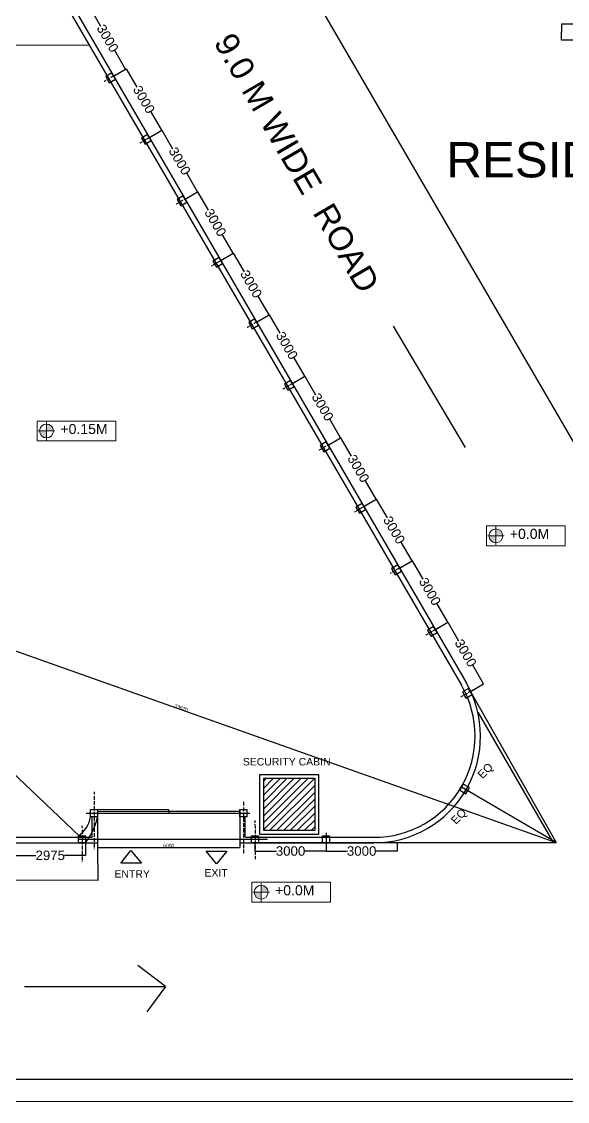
# Model space of a CAD drawing. Header units: millimetres. Extents: x -1932176 to 78768, y -1967 to 1266654.
# Drawn here: x -1654882 to -1631853, y 1133361 to 1178895 of the extents above; entities that cross this region are included whole.
import ezdxf

# ---------------------------------------------------------------- set-up
doc = ezdxf.new("R2010")
doc.units = ezdxf.units.MM
doc.linetypes.add('ACAD_ISO03W100', pattern=[30, 12, -18])
doc.linetypes.add('DASHED', pattern=[0.75, 0.5, -0.25])
doc.layers.add('colins', color=10, linetype='Continuous')
for name, color, linetype, lineweight in [('dime', 7, 'Continuous', 25), ('LEVEL', 252, 'Continuous', 13), ('line', 7, 'Continuous', 25), ('s text', 114, 'Continuous', 25), ('SHEET', 7, 'Continuous', 13)]:
    doc.layers.add(name, color=color, linetype=linetype, lineweight=lineweight)
doc.styles.get("Standard").update_dxf_attribs({"font": 'arial.ttf'})
doc.dimstyles.new('ISO-25', dxfattribs={"dimtxt": 150, "dimasz": 2.5, "dimexe": 1.25, "dimexo": 0.625, "dimtad": 1, "dimtxsty": 'Standard', "dimcen": 2.5, "dimadec": 0, "dimazin": 0, "dimtfac": 1, "dimtmove": 0, "dimatfit": 3, "dimfxl": 1, "dimarcsym": 0})
doc.dimstyles.get("Standard").update_dxf_attribs({"dimtxt": 0.18, "dimasz": 0.18, "dimexe": 0.18, "dimexo": 0.0625, "dimgap": 0.09, "dimtad": 0, "dimtih": 1, "dimtoh": 1, "dimdec": 4, "dimzin": 0, "dimdsep": 46, "dimtxsty": 'Standard', "dimcen": 0.09, "dimadec": 0, "dimazin": 0, "dimtfac": 1, "dimtdec": 4, "dimtofl": 0, "dimtmove": 0, "dimatfit": 3, "dimfxl": 1, "dimtolj": 1, "dimtzin": 0, "dimarcsym": 0})
doc.dimstyles.new('STANDARD$0', dxfattribs={"dimtxt": 0.25, "dimasz": 0.2, "dimexe": 0.18, "dimexo": 0.0625, "dimgap": 0.18, "dimtad": 0, "dimdec": 3, "dimzin": 0, "dimdsep": 46, "dimtxsty": 'Standard', "dimblk": 'ARCHTICK', "dimcen": 0, "dimclrd": 3, "dimclre": 1, "dimclrt": 1, "dimadec": 3, "dimazin": 0, "dimtfac": 0.3, "dimtdec": 3, "dimtix": 1, "dimtofl": 0, "dimtmove": 0, "dimatfit": 3, "dimldrblk": 'ARCHTICK', "dimfxl": 1, "dimtolj": 1, "dimtzin": 0, "dimarcsym": 0})

# ---------------------------------------------------------------- blocks, each defined once
blk = doc.blocks.new('*D535')
at = {"color": 0, "lineweight": -2, "transparency": 16777216}
for p, q in [((-1655160.475717409, 1144266.687262274), (-1655160.475717409, 1143734.415158687)), ((-1652184.1232251, 1144266.687262274), (-1652184.1232251, 1143734.415158687)), ((-1655160.295717409, 1143734.595158687), (-1654274.572281623, 1143734.595158687)), ((-1652184.3032251, 1143734.595158687), (-1653070.026660887, 1143734.595158687))]:
    blk.add_line(p, q, dxfattribs=at)
at = {"color": 0, "transparency": 16777216}
for points in [[(-1655160.295717409, 1143734.625158687), (-1655160.295717409, 1143734.565158687), (-1655160.475717409, 1143734.595158687)], [(-1652184.3032251, 1143734.625158687), (-1652184.3032251, 1143734.565158687), (-1652184.1232251, 1143734.595158687)]]:
    blk.add_solid(points, dxfattribs=at)
at = {"layer": 'Defpoints', "color": 0, "transparency": 16777216}
for p in [(-1655160.475717409, 1144266.749762274), (-1652184.1232251, 1144266.749762274), (-1652184.1232251, 1143734.595158687)]:
    blk.add_point(p, dxfattribs=at)
at = {"color": 0, "transparency": 16777216, "insert": (-1653672.299471255, 1143734.595158687), "char_height": 400, "attachment_point": 5}
blk.add_mtext('\\A1;2975', dxfattribs=at)
blk = doc.blocks.new('*D536')
at = {"color": 0, "lineweight": -2, "transparency": 16777216}
for p, q in [((-1645034.1232251, 1144266.687262274), (-1645034.1232251, 1143917.317037895)), ((-1642034.1232251, 1144266.687262274), (-1642034.1232251, 1143917.317037895)), ((-1645033.9432251, 1143917.497037895), (-1644130.666158252, 1143917.497037895)), ((-1642034.3032251, 1143917.497037895), (-1642937.580291949, 1143917.497037895))]:
    blk.add_line(p, q, dxfattribs=at)
at = {"color": 0, "transparency": 16777216}
for points in [[(-1645033.9432251, 1143917.527037895), (-1645033.9432251, 1143917.467037895), (-1645034.1232251, 1143917.497037895)], [(-1642034.3032251, 1143917.527037895), (-1642034.3032251, 1143917.467037895), (-1642034.1232251, 1143917.497037895)]]:
    blk.add_solid(points, dxfattribs=at)
at = {"layer": 'Defpoints', "color": 0, "transparency": 16777216}
for p in [(-1645034.1232251, 1144266.749762274), (-1642034.1232251, 1144266.749762274), (-1642034.1232251, 1143917.497037895)]:
    blk.add_point(p, dxfattribs=at)
at = {"color": 0, "transparency": 16777216, "insert": (-1643534.1232251, 1143917.497037895), "char_height": 400, "attachment_point": 5}
blk.add_mtext('\\A1;3000', dxfattribs=at)
blk = doc.blocks.new('*D358')
at = {"color": 0, "lineweight": -2, "transparency": 16777216}
for p, q in [((-1642034.1232251, 1144266.687262274), (-1642034.1232251, 1143917.317037895)), ((-1639034.1232251, 1144284.164506436), (-1639034.1232251, 1143917.317037895)), ((-1642033.9432251, 1143917.497037895), (-1641130.666158252, 1143917.497037895)), ((-1639034.3032251, 1143917.497037895), (-1639937.580291949, 1143917.497037895))]:
    blk.add_line(p, q, dxfattribs=at)
at = {"color": 0, "transparency": 16777216}
for points in [[(-1642033.9432251, 1143917.527037895), (-1642033.9432251, 1143917.467037895), (-1642034.1232251, 1143917.497037895)], [(-1639034.3032251, 1143917.527037895), (-1639034.3032251, 1143917.467037895), (-1639034.1232251, 1143917.497037895)]]:
    blk.add_solid(points, dxfattribs=at)
at = {"layer": 'Defpoints', "color": 0, "transparency": 16777216}
for p in [(-1642034.1232251, 1144266.749762274), (-1639034.1232251, 1144284.227006436), (-1639034.1232251, 1143917.497037895)]:
    blk.add_point(p, dxfattribs=at)
at = {"color": 0, "transparency": 16777216, "insert": (-1640534.1232251, 1143917.497037895), "char_height": 400, "attachment_point": 5}
blk.add_mtext('\\A1;3000', dxfattribs=at)
blk = doc.blocks.new('*D278')
at = {"color": 0, "lineweight": -2, "transparency": 16777216}
for p, q in [((-1652506.990003941, 1179192.511409092), (-1652003.490818833, 1179485.32881195)), ((-1652003.555927282, 1179485.082720727), (-1651549.45151144, 1178704.250703576)), ((-1650495.547122534, 1176892.063327355), (-1650949.651538375, 1177672.895344506)), ((-1650998.800216419, 1176599.180816049), (-1650495.301031311, 1176891.998218907))]:
    blk.add_line(p, q, dxfattribs=at)
at = {"color": 0, "transparency": 16777216}
for points in [[(-1652003.529993976, 1179485.097802625), (-1652003.581860587, 1179485.067638829), (-1652003.646418669, 1179485.238320563)], [(-1650495.521189228, 1176892.078409253), (-1650495.57305584, 1176892.048245457), (-1650495.456631147, 1176891.90772752)]]:
    blk.add_solid(points, dxfattribs=at)
at = {"layer": 'Defpoints', "color": 0, "transparency": 16777216}
for p in [(-1652507.044031662, 1179192.479988472), (-1650998.85424414, 1176599.149395429), (-1650495.456631147, 1176891.90772752)]:
    blk.add_point(p, dxfattribs=at)
at = {"color": 0, "transparency": 16777216, "insert": (-1651249.551524908, 1178188.573024041), "char_height": 400, "attachment_point": 5, "rotation": 300.1807756119054}
blk.add_mtext('\\A1;3000', dxfattribs=at)
blk = doc.blocks.new('*D279')
at = {"color": 0, "lineweight": -2, "transparency": 16777216}
for p, q in [((-1650998.800216419, 1176599.180816049), (-1650473.689941661, 1176904.566464987)), ((-1650473.75505011, 1176904.320373764), (-1650019.650637545, 1176123.488354708)), ((-1648965.746256243, 1174311.300974064), (-1649419.850668808, 1175092.132993121)), ((-1649490.610439779, 1174005.850216676), (-1648965.50016502, 1174311.235865615))]:
    blk.add_line(p, q, dxfattribs=at)
at = {"color": 0, "transparency": 16777216}
for points in [[(-1650473.729116804, 1176904.335455662), (-1650473.780983416, 1176904.305291867), (-1650473.845541496, 1176904.475973601)], [(-1648965.720322937, 1174311.316055962), (-1648965.772189549, 1174311.285892166), (-1648965.655764856, 1174311.145374228)]]:
    blk.add_solid(points, dxfattribs=at)
at = {"layer": 'Defpoints', "color": 0, "transparency": 16777216}
for p in [(-1650998.85424414, 1176599.149395429), (-1649490.6644675, 1174005.818796056), (-1648965.655764856, 1174311.145374228)]:
    blk.add_point(p, dxfattribs=at)
at = {"color": 0, "transparency": 16777216, "insert": (-1649719.750653176, 1175607.810673914), "char_height": 400, "attachment_point": 5, "rotation": 300.18077537147667}
blk.add_mtext('\\A1;3000', dxfattribs=at)
blk = doc.blocks.new('*D280')
at = {"color": 0, "lineweight": -2, "transparency": 16777216}
for p, q in [((-1649490.610439779, 1174005.850216677), (-1648965.344564973, 1174311.326356632)), ((-1648965.409673423, 1174311.08026541), (-1648511.305261405, 1173530.248246036)), ((-1647457.400881371, 1171718.060864654), (-1647911.50529339, 1172498.892884029)), ((-1647982.420664955, 1171412.519616249), (-1647457.154790149, 1171717.995756205))]:
    blk.add_line(p, q, dxfattribs=at)
at = {"color": 0, "transparency": 16777216}
for points in [[(-1648965.383740117, 1174311.095347308), (-1648965.435606729, 1174311.065183512), (-1648965.500164809, 1174311.235865246)], [(-1647457.374948065, 1171718.075946552), (-1647457.426814677, 1171718.045782757), (-1647457.310389985, 1171717.905264819)]]:
    blk.add_solid(points, dxfattribs=at)
at = {"layer": 'Defpoints', "color": 0, "transparency": 16777216}
for p in [(-1649490.6644675, 1174005.818796057), (-1647457.310389985, 1171717.905264819), (-1647982.474692676, 1171412.488195629)]:
    blk.add_point(p, dxfattribs=at)
at = {"color": 0, "transparency": 16777216, "insert": (-1648211.405277397, 1173014.570565032), "char_height": 400, "attachment_point": 5, "rotation": 300.18077533137017}
blk.add_mtext('\\A1;3000', dxfattribs=at)
blk = doc.blocks.new('*D281')
at = {"color": 0, "lineweight": -2, "transparency": 16777216}
for p, q in [((-1647982.420664954, 1171412.519616249), (-1647457.154790162, 1171717.995756228)), ((-1647457.219898612, 1171717.749665006), (-1647003.115486558, 1170936.917645652)), ((-1645949.211106442, 1169124.730264319), (-1646403.315518496, 1169905.562283672)), ((-1646474.230890012, 1168819.18901589), (-1645948.96501522, 1169124.665155869))]:
    blk.add_line(p, q, dxfattribs=at)
at = {"color": 0, "transparency": 16777216}
for points in [[(-1647457.193965306, 1171717.764746904), (-1647457.245831918, 1171717.734583108), (-1647457.310389998, 1171717.905264842)], [(-1645949.185173136, 1169124.745346216), (-1645949.237039748, 1169124.715182421), (-1645949.120615056, 1169124.574664483)]]:
    blk.add_solid(points, dxfattribs=at)
at = {"layer": 'Defpoints', "color": 0, "transparency": 16777216}
for p in [(-1647982.474692675, 1171412.488195629), (-1645949.120615056, 1169124.574664483), (-1646474.284917733, 1168819.157595269)]:
    blk.add_point(p, dxfattribs=at)
at = {"color": 0, "transparency": 16777216, "insert": (-1646703.215502527, 1170421.239964663), "char_height": 400, "attachment_point": 5, "rotation": 300.1807753339779}
blk.add_mtext('\\A1;3000', dxfattribs=at)
blk = doc.blocks.new('*D282')
at = {"color": 0, "lineweight": -2, "transparency": 16777216}
for p, q in [((-1646474.230890012, 1168819.18901589), (-1645948.965015221, 1169124.665155874)), ((-1645949.030123671, 1169124.419064651), (-1645494.925711611, 1168343.587045301)), ((-1644441.021331481, 1166531.399663976), (-1644895.12574354, 1167312.231683326)), ((-1644966.04111505, 1166225.858415542), (-1644440.775240258, 1166531.334555527))]:
    blk.add_line(p, q, dxfattribs=at)
at = {"color": 0, "transparency": 16777216}
for points in [[(-1645949.004190364, 1169124.434146549), (-1645949.056056976, 1169124.403982754), (-1645949.120615057, 1169124.574664488)], [(-1644440.995398175, 1166531.414745874), (-1644441.047264787, 1166531.384582079), (-1644440.930840094, 1166531.24406414)]]:
    blk.add_solid(points, dxfattribs=at)
at = {"layer": 'Defpoints', "color": 0, "transparency": 16777216}
for p in [(-1646474.284917733, 1168819.157595269), (-1644966.095142771, 1166225.826994922), (-1644440.930840094, 1166531.24406414)]:
    blk.add_point(p, dxfattribs=at)
at = {"color": 0, "transparency": 16777216, "insert": (-1645195.025727576, 1167827.909364314), "char_height": 400, "attachment_point": 5, "rotation": 300.1807753344203}
blk.add_mtext('\\A1;3000', dxfattribs=at)
blk = doc.blocks.new('*D283')
at = {"color": 0, "lineweight": -2, "transparency": 16777216}
for p, q in [((-1644966.04111505, 1166225.858415542), (-1644440.446751716, 1166531.525592898)), ((-1644440.511860166, 1166531.279501675), (-1643986.407448106, 1165750.447482325)), ((-1642932.503067975, 1163938.260101), (-1643386.607480036, 1164719.09212035)), ((-1643457.851340086, 1163632.527815195), (-1642932.256976753, 1163938.194992551))]:
    blk.add_line(p, q, dxfattribs=at)
at = {"color": 0, "transparency": 16777216}
for points in [[(-1644440.48592686, 1166531.294583573), (-1644440.537793472, 1166531.264419777), (-1644440.602351552, 1166531.435101511)], [(-1642932.477134669, 1163938.275182898), (-1642932.529001282, 1163938.245019102), (-1642932.412576589, 1163938.104501164)]]:
    blk.add_solid(points, dxfattribs=at)
at = {"layer": 'Defpoints', "color": 0, "transparency": 16777216}
for p in [(-1644966.095142771, 1166225.826994922), (-1642932.412576589, 1163938.104501164), (-1643457.905367807, 1163632.496394575)]:
    blk.add_point(p, dxfattribs=at)
at = {"color": 0, "transparency": 16777216, "insert": (-1643686.507464071, 1165234.769801338), "char_height": 400, "attachment_point": 5, "rotation": 300.18077533443466}
blk.add_mtext('\\A1;3000', dxfattribs=at)
blk = doc.blocks.new('*D284')
at = {"color": 0, "lineweight": -2, "transparency": 16777216}
for p, q in [((-1643457.851340087, 1163632.527815195), (-1642932.256976747, 1163938.194992554)), ((-1642932.322085197, 1163937.948901332), (-1642478.217673137, 1163157.116881981)), ((-1641424.313293007, 1161344.929500656), (-1641878.417705067, 1162125.761520006)), ((-1641949.661565124, 1161039.197214848), (-1641424.067201784, 1161344.864392207))]:
    blk.add_line(p, q, dxfattribs=at)
at = {"color": 0, "transparency": 16777216}
for points in [[(-1642932.296151891, 1163937.963983229), (-1642932.348018503, 1163937.933819434), (-1642932.412576584, 1163938.104501167)], [(-1641424.287359701, 1161344.944582554), (-1641424.339226313, 1161344.914418758), (-1641424.22280162, 1161344.77390082)]]:
    blk.add_solid(points, dxfattribs=at)
at = {"layer": 'Defpoints', "color": 0, "transparency": 16777216}
for p in [(-1643457.905367807, 1163632.496394575), (-1641424.22280162, 1161344.77390082), (-1641949.715592844, 1161039.165794228)]:
    blk.add_point(p, dxfattribs=at)
at = {"color": 0, "transparency": 16777216, "insert": (-1642178.317689102, 1162641.439200994), "char_height": 400, "attachment_point": 5, "rotation": 300.18077533443017}
blk.add_mtext('\\A1;3000', dxfattribs=at)
blk = doc.blocks.new('*D285')
at = {"color": 0, "lineweight": -2, "transparency": 16777216}
for p, q in [((-1641949.661565124, 1161039.197214848), (-1641424.067201787, 1161344.864392205)), ((-1641424.132310237, 1161344.618300983), (-1640970.027898177, 1160563.786281632)), ((-1639916.123518046, 1158751.598900307), (-1640370.227930106, 1159532.430919657)), ((-1640441.47179016, 1158445.866614501), (-1639915.877426824, 1158751.533791858))]:
    blk.add_line(p, q, dxfattribs=at)
at = {"color": 0, "transparency": 16777216}
for points in [[(-1641424.106376931, 1161344.63338288), (-1641424.158243543, 1161344.603219085), (-1641424.222801623, 1161344.773900818)], [(-1639916.09758474, 1158751.613982205), (-1639916.149451353, 1158751.583818409), (-1639916.03302666, 1158751.443300471)]]:
    blk.add_solid(points, dxfattribs=at)
at = {"layer": 'Defpoints', "color": 0, "transparency": 16777216}
for p in [(-1641949.715592844, 1161039.165794228), (-1640441.525817881, 1158445.83519388), (-1639916.03302666, 1158751.443300471)]:
    blk.add_point(p, dxfattribs=at)
at = {"color": 0, "transparency": 16777216, "insert": (-1640670.127914142, 1160048.108600645), "char_height": 400, "attachment_point": 5, "rotation": 300.18077533443017}
blk.add_mtext('\\A1;3000', dxfattribs=at)
blk = doc.blocks.new('*D286')
at = {"color": 0, "lineweight": -2, "transparency": 16777216}
for p, q in [((-1640441.47179016, 1158445.866614501), (-1639915.877426826, 1158751.533791856)), ((-1639915.942535276, 1158751.287700634), (-1639461.838123216, 1157970.455681284)), ((-1638407.933743086, 1156158.268299959), (-1638862.038155146, 1156939.100319309)), ((-1638933.282015197, 1155852.536014154), (-1638407.687651864, 1156158.203191509))]:
    blk.add_line(p, q, dxfattribs=at)
at = {"color": 0, "transparency": 16777216}
for points in [[(-1639915.91660197, 1158751.302782531), (-1639915.968468582, 1158751.272618736), (-1639916.033026662, 1158751.44330047)], [(-1638407.90780978, 1156158.283381857), (-1638407.959676392, 1156158.253218061), (-1638407.8432517, 1156158.112700123)]]:
    blk.add_solid(points, dxfattribs=at)
at = {"layer": 'Defpoints', "color": 0, "transparency": 16777216}
for p in [(-1640441.525817881, 1158445.83519388), (-1638407.8432517, 1156158.112700123), (-1638933.336042918, 1155852.504593533)]:
    blk.add_point(p, dxfattribs=at)
at = {"color": 0, "transparency": 16777216, "insert": (-1639161.938139181, 1157454.778000297), "char_height": 400, "attachment_point": 5, "rotation": 300.180775334427}
blk.add_mtext('\\A1;3000', dxfattribs=at)
blk = doc.blocks.new('*D287')
at = {"color": 0, "lineweight": -2, "transparency": 16777216}
for p, q in [((-1638933.282015198, 1155852.536014154), (-1638407.687651863, 1156158.20319151)), ((-1638407.752760313, 1156157.957100287), (-1637953.648348253, 1155377.125080937)), ((-1636899.743968123, 1153564.937699612), (-1637353.848380183, 1154345.769718962)), ((-1637425.092240235, 1153259.205413806), (-1636899.4978769, 1153564.872591162))]:
    blk.add_line(p, q, dxfattribs=at)
at = {"color": 0, "transparency": 16777216}
for points in [[(-1638407.726827007, 1156157.972182185), (-1638407.778693619, 1156157.942018389), (-1638407.843251699, 1156158.112700123)], [(-1636899.718034817, 1153564.95278151), (-1636899.769901429, 1153564.922617714), (-1636899.653476736, 1153564.782099776)]]:
    blk.add_solid(points, dxfattribs=at)
at = {"layer": 'Defpoints', "color": 0, "transparency": 16777216}
for p in [(-1638933.336042918, 1155852.504593533), (-1636899.653476736, 1153564.782099776), (-1637425.146267956, 1153259.173993186)]:
    blk.add_point(p, dxfattribs=at)
at = {"color": 0, "transparency": 16777216, "insert": (-1637653.748364218, 1154861.44739995), "char_height": 400, "attachment_point": 5, "rotation": 300.18077533443017}
blk.add_mtext('\\A1;3000', dxfattribs=at)
blk = doc.blocks.new('*D288')
at = {"color": 0, "lineweight": -2, "transparency": 16777216}
for p, q in [((-1637425.092240234, 1153259.205413806), (-1636899.4978769, 1153564.872591163)), ((-1636899.562985349, 1153564.62649994), (-1636445.458573289, 1152783.79448059)), ((-1635391.554193159, 1150971.607099265), (-1635845.658605219, 1151752.439118615)), ((-1635916.902465271, 1150665.874813459), (-1635391.308101937, 1150971.541990815))]:
    blk.add_line(p, q, dxfattribs=at)
at = {"color": 0, "transparency": 16777216}
for points in [[(-1636899.537052043, 1153564.641581838), (-1636899.588918656, 1153564.611418042), (-1636899.653476736, 1153564.782099776)], [(-1635391.528259853, 1150971.622181163), (-1635391.580126465, 1150971.592017367), (-1635391.463701773, 1150971.451499429)]]:
    blk.add_solid(points, dxfattribs=at)
at = {"layer": 'Defpoints', "color": 0, "transparency": 16777216}
for p in [(-1637425.146267955, 1153259.173993186), (-1635916.956492992, 1150665.843392839), (-1635391.463701773, 1150971.451499429)]:
    blk.add_point(p, dxfattribs=at)
at = {"color": 0, "transparency": 16777216, "insert": (-1636145.558589255, 1152268.116799603), "char_height": 400, "attachment_point": 5, "rotation": 300.18077533443466}
blk.add_mtext('\\A1;3000', dxfattribs=at)
blk = doc.blocks.new('*D371')
at = {"color": 0, "lineweight": -2, "ltscale": 30, "transparency": 16777216}
for p, q in [((-1663043.652947855, 1177932.469333124), (-1663043.655821586, 1177931.560570986)), ((-1663041.151881296, 1177932.802659156), (-1652022.898223842, 1177897.960210884)), ((-1652020.399315401, 1177897.611073692), (-1652020.402189132, 1177896.702311554))]:
    blk.add_line(p, q, dxfattribs=at)
at = {"color": 0, "ltscale": 30, "transparency": 16777216}
for points in [[(-1663041.150563699, 1177933.21932374), (-1663041.153198892, 1177932.385994573), (-1663043.651868796, 1177932.810564736)], [(-1652022.896906246, 1177898.376875468), (-1652022.899541439, 1177897.543546301), (-1652020.398236342, 1177897.952305304)]]:
    blk.add_solid(points, dxfattribs=at)
at = {"layer": 'Defpoints', "color": 0, "ltscale": 30, "transparency": 16777216}
for p in [(-1663043.65097146, 1177933.094329999), (-1652020.398236342, 1177897.952305304), (-1652020.397339006, 1177898.236070567)]:
    blk.add_point(p, dxfattribs=at)
at = {"color": 0, "ltscale": 30, "transparency": 16777216, "insert": (-1657531.509065181, 1178078.552515499), "char_height": 300, "attachment_point": 5, "rotation": 359.8188171518185}
blk.add_mtext('11025', dxfattribs=at)
blk = doc.blocks.new('*D375')
at = {"color": 0, "lineweight": -2, "ltscale": 30, "transparency": 16777216}
for p, q in [((-1664016.119128655, 1155393.444279743), (-1663965.264769158, 1155447.272543879)), ((-1663964.30594239, 1155444.647062737), (-1652434.500611348, 1144551.840567148)), ((-1652482.679289869, 1144497.204075742), (-1652431.824930373, 1144551.032339878))]:
    blk.add_line(p, q, dxfattribs=at)
at = {"color": 0, "ltscale": 30, "transparency": 16777216}
for points in [[(-1663964.019800022, 1155444.949938382), (-1663964.592084758, 1155444.344187092), (-1663966.123196261, 1155446.363916943)], [(-1652434.21446898, 1144552.143442794), (-1652434.786753715, 1144551.537691503), (-1652432.683357476, 1144550.123712942)]]:
    blk.add_solid(points, dxfattribs=at)
at = {"layer": 'Defpoints', "color": 0, "ltscale": 30, "transparency": 16777216}
for p in [(-1664016.548342207, 1155392.989966275), (-1652483.108503421, 1144496.749762274), (-1652432.683357476, 1144550.123712942)]:
    blk.add_point(p, dxfattribs=at)
at = {"color": 0, "ltscale": 30, "transparency": 16777216, "insert": (-1658087.346334259, 1150116.853719085), "char_height": 300, "attachment_point": 5, "rotation": 316.62726498436945}
blk.add_mtext('15865', dxfattribs=at)
blk = doc.blocks.new('*D390')
at = {"color": 0, "lineweight": -2, "ltscale": 30, "transparency": 16777216}
for p, q in [((-1651675.217377265, 1144265.821998492), (-1651675.217377265, 1144069.433018295)), ((-1645671.953679221, 1144265.821998492), (-1645671.953679221, 1144069.433018295)), ((-1651672.717377265, 1144070.683018295), (-1645674.453679221, 1144070.683018295))]:
    blk.add_line(p, q, dxfattribs=at)
at = {"color": 0, "ltscale": 30, "transparency": 16777216}
for points in [[(-1651672.717377265, 1144071.099684962), (-1651672.717377265, 1144070.266351628), (-1651675.217377265, 1144070.683018295)], [(-1645674.453679221, 1144071.099684962), (-1645674.453679221, 1144070.266351628), (-1645671.953679221, 1144070.683018295)]]:
    blk.add_solid(points, dxfattribs=at)
at = {"layer": 'Defpoints', "color": 0, "ltscale": 30, "transparency": 16777216}
for p in [(-1651675.217377265, 1144266.446998492), (-1645671.953679221, 1144266.446998492), (-1645671.953679221, 1144070.683018295)]:
    blk.add_point(p, dxfattribs=at)
at = {"color": 0, "ltscale": 30, "transparency": 16777216, "insert": (-1648673.585528243, 1144147.893966453), "char_height": 150, "attachment_point": 5}
blk.add_mtext('6000', dxfattribs=at)
blk = doc.blocks.new('*D391')
at = {"color": 0, "lineweight": -2, "ltscale": 30, "transparency": 16777216}
for p, q in [((-1664016.339143227, 1155492.524993063), (-1664016.130779126, 1155493.114237835)), ((-1664014.19052824, 1155491.102291887), (-1632323.983180473, 1144285.06046284)), ((-1632321.834565486, 1144283.637761664), (-1632322.042929587, 1144283.048516892))]:
    blk.add_line(p, q, dxfattribs=at)
at = {"color": 0, "ltscale": 30, "transparency": 16777216}
for points in [[(-1664014.051618839, 1155491.495121735), (-1664014.329437641, 1155490.709462039), (-1664016.547507328, 1155491.935748291)], [(-1632323.844271073, 1144285.453292688), (-1632324.122089874, 1144284.667632992), (-1632321.626201385, 1144284.227006436)]]:
    blk.add_solid(points, dxfattribs=at)
at = {"layer": 'Defpoints', "color": 0, "ltscale": 30, "transparency": 16777216}
for p in [(-1664016.547507328, 1155491.935748291), (-1632321.626201385, 1144284.227006436), (-1632321.626201385, 1144284.227006436)]:
    blk.add_point(p, dxfattribs=at)
at = {"color": 0, "ltscale": 30, "transparency": 16777216, "insert": (-1648143.329014955, 1149960.923446303), "char_height": 150, "attachment_point": 5, "rotation": 340.5257876726918}
blk.add_mtext('33620', dxfattribs=at)
blk = doc.blocks.new('*D303')
at = {"color": 0, "lineweight": -2, "ltscale": 30, "transparency": 16777216}
for p, q in [((-1664022.802702219, 1144027.555285122), (-1664018.028383147, 1142640.273841606)), ((-1651672.715226344, 1144070.058021996), (-1651667.940907273, 1142682.776578481)), ((-1651670.445194309, 1142684.017967398), (-1664015.532699793, 1142641.532437885))]:
    blk.add_line(p, q, dxfattribs=at)
at = {"color": 0, "ltscale": 30, "transparency": 16777216}
for points in [[(-1664015.53413374, 1142641.949102085), (-1664015.531265846, 1142641.115773686), (-1664018.032684988, 1142641.523834204)], [(-1651670.446628256, 1142684.434631597), (-1651670.443760362, 1142683.601303199), (-1651667.945209114, 1142684.026571079)]]:
    blk.add_solid(points, dxfattribs=at)
at = {"layer": 'Defpoints', "color": 0, "ltscale": 30, "transparency": 16777216}
for p in [(-1664022.804853139, 1144028.18028142), (-1651672.717377265, 1144070.683018295), (-1664018.032684988, 1142641.523834204)]:
    blk.add_point(p, dxfattribs=at)
at = {"color": 0, "ltscale": 30, "transparency": 16777216, "insert": (-1657906.39426087, 1142739.819559028), "char_height": 150, "attachment_point": 5, "rotation": 0.19718223302747603}
blk.add_mtext('12350', dxfattribs=at)
blk = doc.blocks.new('*D404')
at = {"layer": 'Defpoints', "color": 0, "transparency": 16777216}
for p in [(-1632101.205422325, 1178784.868276834), (-1631494.271810484, 1178784.868276834), (-1631494.271810485, 1178105.715866987)]:
    blk.add_point(p, dxfattribs=at)
at = {"layer": 'dime', "color": 0, "lineweight": -2, "transparency": 16777216}
for p, q in [((-1631494.334310484, 1178784.868276834), (-1632101.385422325, 1178784.868276834)), ((-1632101.205422325, 1178784.688276835), (-1632101.205422325, 1178445.473975048)), ((-1632101.205422325, 1178105.895866987), (-1632101.205422325, 1178445.110168773)), ((-1631494.334310485, 1178105.715866987), (-1632101.385422325, 1178105.715866987))]:
    blk.add_line(p, q, dxfattribs=at)
at = {"layer": 'dime', "color": 0, "transparency": 16777216}
for points in [[(-1632101.235422325, 1178784.688276835), (-1632101.175422325, 1178784.688276835), (-1632101.205422325, 1178784.868276834)], [(-1632101.235422325, 1178105.895866987), (-1632101.175422325, 1178105.895866987), (-1632101.205422325, 1178105.715866987)]]:
    blk.add_solid(points, dxfattribs=at)
at = {"layer": 'dime', "color": 0, "transparency": 16777216, "insert": (-1632101.205422325, 1178445.29207191), "char_height": 0.18, "width": 1449.525246833048, "attachment_point": 5}
blk.add_mtext('\\A1;150', dxfattribs=at)

msp = doc.modelspace()

# ---------------------------------------------------------------- hatches: boundary and pattern name
at = {"ltscale": 30, "true_color": 0x000000}
h = msp.add_hatch(dxfattribs=at)
h.set_pattern_fill('ANSI31', color=18, scale=65)
h.set_pattern_definition([(45, (-1998720.639773746, 607774.5013837867), (-145.9291619673737, 145.9291619673737), [])])
h.paths.add_polyline_path([(-1642500.008504817, 1146972.943303213), (-1644680.008504817, 1146972.943303213), (-1644680.008504817, 1144792.943303213), (-1642500.008504817, 1144792.943303213)])
at = {"layer": 'LEVEL'}
h = msp.add_hatch(color=7, dxfattribs=at)
h.dxf.hatch_style = 1
h.paths.add_polyline_path([(-1653831.34513196, 1161634.392354083), (-1654123.532165592, 1161634.392354083, 0.001539431554818933), (-1654123.537705185, 1161632.593125006, 0.414213562373095), (-1653831.34513196, 1161340.400551782)])
h.paths.add_polyline_path([(-1653831.34513196, 1161924.785698231), (-1653831.34513196, 1161634.392354083), (-1653539.158098329, 1161634.392354083, 0.4124111554311252)])
h = msp.add_hatch(color=7, dxfattribs=at)
h.dxf.hatch_style = 1
h.paths.add_polyline_path([(-1634869.362565164, 1157212.417912605), (-1635161.549598795, 1157212.417912605, 0.001539431554818933), (-1635161.555138388, 1157210.618683527, 0.414213562373095), (-1634869.362565164, 1156918.426110303)])
h.paths.add_polyline_path([(-1634869.362565164, 1157502.811256752), (-1634869.362565164, 1157212.417912605), (-1634577.175531532, 1157212.417912605, 0.4124111554311252)])
h = msp.add_hatch(color=7, dxfattribs=at)
h.dxf.hatch_style = 1
h.paths.add_polyline_path([(-1644775.600479261, 1142182.973865229), (-1645067.787512893, 1142182.973865229, 0.001539431554818933), (-1645067.793052486, 1142181.174636152, 0.414213562373095), (-1644775.600479261, 1141888.982062927)])
h.paths.add_polyline_path([(-1644775.600479261, 1142473.367209376), (-1644775.600479261, 1142182.973865229), (-1644483.41344563, 1142182.973865229, 0.4124111554311252)])

# ---------------------------------------------------------------- linework, layer by layer
at = {"transparency": 16777216}
for p, q in [((-1653301.203220818, 1198460.366288751), (-1627018.2323388, 1153266.749762274)), ((-1663222.809125951, 1197160.803637359), (-1636326.996012433, 1150913.403772386)), ((-1663139.690144799, 1197475.302902709), (-1636128.173912982, 1151029.031505951)), ((-1651215.145279311, 1176513.639731738), (-1651215.104744454, 1176513.570031978)), ((-1650958.509309523, 1176529.856409469), (-1650958.474466751, 1176529.876689113)), ((-1649706.955606065, 1173920.309072235), (-1649706.915071209, 1173920.239372476)), ((-1649450.319636278, 1173936.525749967), (-1649450.284793505, 1173936.54602961)), ((-1648198.765829837, 1171326.978472624), (-1648198.725294981, 1171326.908772864)), ((-1647942.129860051, 1171343.195150355), (-1647942.095017278, 1171343.215429999)), ((-1646690.576055121, 1168733.647872133), (-1646690.535520265, 1168733.578172374)), ((-1646433.940085334, 1168749.864549864), (-1646433.905242561, 1168749.884829508)), ((-1645182.386279938, 1166140.317271914), (-1645182.345745082, 1166140.247572154)), ((-1644925.75031015, 1166156.533949645), (-1644925.715467378, 1166156.554229289)), ((-1643674.19650497, 1163546.98667157), (-1643674.155970113, 1163546.91697181)), ((-1643417.560535182, 1163563.203349301), (-1643417.525692409, 1163563.223628945)), ((-1642166.006730007, 1160953.656071223), (-1642165.96619515, 1160953.586371463)), ((-1641909.370760219, 1160969.872748954), (-1641909.335917447, 1160969.893028598)), ((-1640401.180985257, 1158376.542148607), (-1640401.146142484, 1158376.562428251)), ((-1640657.816955043, 1158360.325470875), (-1640657.776420187, 1158360.255771116)), ((-1639149.627180078, 1155766.99487053), (-1639149.586645222, 1155766.92517077)), ((-1638892.991210291, 1155783.211548261), (-1638892.956367518, 1155783.231827905)), ((-1637641.437405115, 1153173.664270183), (-1637641.396870259, 1153173.594570423)), ((-1637384.801435328, 1153189.880947914), (-1637384.766592555, 1153189.901227558)), ((-1636165.051558217, 1150564.078660926), (-1636165.011023361, 1150564.008961166)), ((-1635908.41558843, 1150580.295338657), (-1635908.380745658, 1150580.315618301)), ((-1694310.475717409, 1144266.749762274), (-1652184.1232251, 1144266.749762274)), ((-1694080.475717409, 1144496.749762274), (-1651905.169336603, 1144496.749762274)), ((-1652184.1232251, 1144496.749762274), (-1652184.1232251, 1144266.749762274)), ((-1645669.30507809, 1144266.749762274), (-1640018.171510953, 1144266.749762274)), ((-1645441.101252306, 1144496.749762274), (-1640018.171510953, 1144496.749762274)), ((-1645184.1232251, 1144266.749762274), (-1645184.1232251, 1144496.749762274)), ((-1642184.1232251, 1144266.749762274), (-1642184.1232251, 1144496.749762274)), ((-1650700.491356563, 1143408.905749966), (-1650268.022314969, 1143941.962538918)), ((-1650268.022314969, 1143941.962538918), (-1649826.353686482, 1143408.905749966)), ((-1646657.164801758, 1143374.0251998), (-1647098.833430246, 1143907.081988752)), ((-1647098.833430246, 1143907.081988752), (-1646224.695760164, 1143907.081988752)), ((-1646224.695760164, 1143907.081988752), (-1646657.164801758, 1143374.0251998)), ((-1649826.353686482, 1143408.905749966), (-1650700.491356563, 1143408.905749966))]:
    msp.add_line(p, q, dxfattribs=at)
at = {"linetype": 'ACAD_ISO03W100', "transparency": 16777216}
for p, q in [((-1650893.599586963, 1176660.331087889), (-1651395.764151148, 1176365.636998598)), ((-1649385.409913718, 1174067.000428386), (-1649887.574477903, 1173772.306339095)), ((-1647877.22013749, 1171473.669828775), (-1648379.384701675, 1171178.975739483)), ((-1646369.030362774, 1168880.339228285), (-1646871.194926958, 1168585.645138993)), ((-1644860.84058759, 1166287.008628065), (-1645363.005151775, 1165992.314538774)), ((-1643352.650812622, 1163693.678027721), (-1643854.815376807, 1163398.98393843)), ((-1641844.461037659, 1161100.347427374), (-1642346.625601843, 1160805.653338083)), ((-1640336.271262696, 1158507.016827027), (-1640838.435826881, 1158212.322737735)), ((-1638828.081487731, 1155913.686226681), (-1639330.246051915, 1155618.992137389)), ((-1637319.891712768, 1153320.355626334), (-1637822.056276952, 1153025.661537042)), ((-1635843.50586587, 1150710.770017077), (-1636345.670430054, 1150416.075927786)), ((-1645034.1232251, 1145206.452554279), (-1645032.996912318, 1143564.226938246)), ((-1652333.108503421, 1144982.012858447), (-1652331.982190639, 1143443.776837189)), ((-1642034.1232251, 1144690.392459926), (-1642032.996912318, 1144178.842298095))]:
    msp.add_line(p, q, dxfattribs=at)
at = {"transparency": 33554687}
for p, q in [((-1635874.23604539, 1150521.115418928), (-1632321.626201385, 1144284.227006436)), ((-1635632.57759468, 1149774.998740227), (-1632454.749478863, 1144284.227006436)), ((-1645184.1232251, 1144284.227006436), (-1632321.626201385, 1144284.227006436))]:
    msp.add_line(p, q, dxfattribs=at)
at = {"color": 252, "ltscale": 30}
msp.add_line((-1632321.626201385, 1144284.227006436), (-1636321.702733557, 1146614.546701029), dxfattribs=at)
at = {"color": 251, "linetype": 'ACAD_ISO03W100', "true_color": 0x636466}
for p, q in [((-1651825.653689914, 1146415.606100517), (-1651823.150120613, 1143996.404736313)), ((-1645522.225911274, 1146027.783060543), (-1645521.099598492, 1143758.277038317))]:
    msp.add_line(p, q, dxfattribs=at)
for p, q in [((-1651974.276433395, 1145666.43929767), (-1651674.276433395, 1145666.43929767)), ((-1651974.276433395, 1145366.43929767), (-1651974.276433395, 1145666.43929767)), ((-1651674.276433395, 1145666.43929767), (-1651674.276433395, 1145366.43929767)), ((-1645671.953679221, 1145666.43929767), (-1645371.953679221, 1145666.43929767)), ((-1645671.953679221, 1145366.43929767), (-1645671.953679221, 1145666.43929767)), ((-1645371.953679221, 1145666.43929767), (-1645371.953679221, 1145366.43929767)), ((-1651674.276433395, 1145366.43929767), (-1651974.276433395, 1145366.43929767)), ((-1645371.953679221, 1145366.43929767), (-1645671.953679221, 1145366.43929767))]:
    msp.add_line(p, q)
at = {"color": 7}
for p, q in [((-1651675.217377264, 1145666.43929767), (-1651675.217377264, 1144266.446998492)), ((-1648672.261227677, 1145656.439297674), (-1651674.276433395, 1145666.43929767)), ((-1648672.261227677, 1145586.439297674), (-1648672.261227677, 1145656.439297674)), ((-1645601.953679221, 1145666.43929767), (-1645371.953679221, 1145666.43929767)), ((-1651904.276433395, 1144496.749762274), (-1651904.276433395, 1145366.43929767)), ((-1648672.261227677, 1145586.439297674), (-1651675.217377264, 1145586.439297674)), ((-1645671.953679221, 1145586.439297671), (-1648672.261227677, 1145586.439297674)), ((-1648672.261227677, 1145586.439297674), (-1648672.261227677, 1145516.43929767)), ((-1648672.261227677, 1145516.43929767), (-1645671.953679221, 1145516.43929767)), ((-1645671.953679221, 1145596.439297667), (-1645671.953679221, 1144266.749762274)), ((-1645441.953679221, 1144496.749762274), (-1645441.953679221, 1145366.43929767))]:
    msp.add_line(p, q, dxfattribs=at)
at = {"color": 252, "linetype": 'DASHED', "ltscale": 30}
for p, q in [((-1652152.135339328, 1145521.843339145), (-1645249.473733877, 1145521.843339145)), ((-1652483.108503421, 1144416.749762274), (-1644513.095552033, 1144416.749762274))]:
    msp.add_line(p, q, dxfattribs=at)
at = {"ltscale": 30}
for p, q in [((-1652183.108503421, 1144266.749762274), (-1651675.217377265, 1144266.446998492)), ((-1648807.171941467, 1138212.976910465), (-1649591.609092622, 1137137.140924511))]:
    msp.add_line(p, q, dxfattribs=at)
at = {"color": 0}
msp.add_lwpolyline([(-1696591.753145638, 1203284.972637047), (-1615285.722557816, 1203284.972637047), (-1615285.722557816, 1134290.70753969), (-1696591.753145638, 1134290.70753969)], close=True, dxfattribs=at)
at = {"transparency": 16777216}
for points in [[(-1644840.008504817, 1144632.943303213), (-1642340.008504817, 1144632.943303213), (-1642340.008504817, 1147132.943303213), (-1644840.008504817, 1147132.943303213)], [(-1644680.008504817, 1144792.943303213), (-1642500.008504817, 1144792.943303213), (-1642500.008504817, 1146972.943303213), (-1644680.008504817, 1146972.943303213)]]:
    msp.add_lwpolyline(points, close=True, dxfattribs=at)
for radius in [4500, 4270]:
    msp.add_arc((-1640018.171510953, 1148766.749762274), radius, 270, 30.18073233759772, dxfattribs=at)
at = {"color": 252, "ltscale": 30}
for centre, radius, start, end in [((-1653084.777468091, 1145511.310301813), 1119.910780330892, 302.4964417523826, 352.5674230260526), ((-1654511.03373452, 1146029.025129642), 2919.734637261025, 322.8737157831607, 346.1001714258311)]:
    msp.add_arc(centre, radius, start, end, dxfattribs=at)
at = {"layer": 'colins', "transparency": 16777216}
for p, q in [((-1651074.40477241, 1176728.52269797), (-1651333.683365403, 1176577.613996821)), ((-1650924.329766483, 1176470.67648974), (-1651074.40477241, 1176728.52269797)), ((-1651333.683365403, 1176577.613996821), (-1651183.063054539, 1176318.830891675)), ((-1651183.063054539, 1176318.830891675), (-1650924.329766483, 1176470.67648974)), ((-1649566.215099165, 1174135.192038467), (-1649825.493692157, 1173984.283337318)), ((-1649825.493692157, 1173984.283337318), (-1649674.873381294, 1173725.500232172)), ((-1649674.873381294, 1173725.500232172), (-1649416.140093238, 1173877.345830237)), ((-1649416.140093238, 1173877.345830237), (-1649566.215099165, 1174135.192038467)), ((-1648058.025322937, 1171541.861438855), (-1648317.30391593, 1171390.952737707)), ((-1648317.30391593, 1171390.952737707), (-1648166.683605066, 1171132.169632561)), ((-1648166.683605066, 1171132.169632561), (-1647907.95031701, 1171284.015230625)), ((-1647907.95031701, 1171284.015230625), (-1648058.025322937, 1171541.861438855)), ((-1646549.835548221, 1168948.530838365), (-1646809.114141213, 1168797.622137216)), ((-1646399.760542294, 1168690.684630135), (-1646549.835548221, 1168948.530838365)), ((-1646809.114141213, 1168797.622137216), (-1646658.493830349, 1168538.83903207)), ((-1646658.493830349, 1168538.83903207), (-1646399.760542294, 1168690.684630135)), ((-1645041.645773037, 1166355.200238146), (-1645300.92436603, 1166204.291536997)), ((-1645300.92436603, 1166204.291536997), (-1645150.304055166, 1165945.508431851)), ((-1644891.57076711, 1166097.354029916), (-1645041.645773037, 1166355.200238146)), ((-1645150.304055166, 1165945.508431851), (-1644891.57076711, 1166097.354029916)), ((-1643533.455998069, 1163761.869637802), (-1643792.734591062, 1163610.960936653)), ((-1643792.734591062, 1163610.960936653), (-1643642.114280198, 1163352.177831507)), ((-1643642.114280198, 1163352.177831507), (-1643383.380992142, 1163504.023429572)), ((-1643383.380992142, 1163504.023429572), (-1643533.455998069, 1163761.869637802)), ((-1642025.266223106, 1161168.539037454), (-1642284.544816099, 1161017.630336306)), ((-1641875.191217179, 1160910.692829224), (-1642025.266223106, 1161168.539037454)), ((-1642284.544816099, 1161017.630336306), (-1642133.924505235, 1160758.847231159)), ((-1642133.924505235, 1160758.847231159), (-1641875.191217179, 1160910.692829224)), ((-1640517.076448143, 1158575.208437107), (-1640776.355041136, 1158424.299735958)), ((-1640776.355041136, 1158424.299735958), (-1640625.734730272, 1158165.516630812)), ((-1640367.001442216, 1158317.362228877), (-1640517.076448143, 1158575.208437107)), ((-1640625.734730272, 1158165.516630812), (-1640367.001442216, 1158317.362228877)), ((-1639008.886673178, 1155981.877836761), (-1639268.16526617, 1155830.969135612)), ((-1639268.16526617, 1155830.969135612), (-1639117.544955307, 1155572.186030466)), ((-1639117.544955307, 1155572.186030466), (-1638858.81166725, 1155724.031628531)), ((-1638858.81166725, 1155724.031628531), (-1639008.886673178, 1155981.877836761)), ((-1637500.696898214, 1153388.547236414), (-1637759.975491207, 1153237.638535265)), ((-1637350.621892287, 1153130.701028184), (-1637500.696898214, 1153388.547236414)), ((-1637759.975491207, 1153237.638535265), (-1637609.355180343, 1152978.855430119)), ((-1637609.355180343, 1152978.855430119), (-1637350.621892287, 1153130.701028184)), ((-1636024.311051317, 1150778.961627158), (-1636283.58964431, 1150628.052926009)), ((-1635874.23604539, 1150521.115418928), (-1636024.311051317, 1150778.961627158)), ((-1636283.58964431, 1150628.052926009), (-1636132.969333446, 1150369.269820863)), ((-1636132.969333446, 1150369.269820863), (-1635874.23604539, 1150521.115418928)), ((-1636248.087432042, 1146745.239063468), (-1636395.318035071, 1146483.854338591)), ((-1635988.146727256, 1146598.821836006), (-1636248.087432042, 1146745.239063468)), ((-1636134.432822911, 1146336.905096911), (-1635988.146727256, 1146598.821836006)), ((-1636395.318035071, 1146483.854338591), (-1636134.432822911, 1146336.905096911)), ((-1652483.108503421, 1144566.749762274), (-1652183.108503421, 1144566.749762274)), ((-1652483.108503421, 1144266.749762274), (-1652483.108503421, 1144566.749762274)), ((-1652183.108503421, 1144266.749762274), (-1652483.108503421, 1144266.749762274)), ((-1652183.108503421, 1144566.749762274), (-1652183.108503421, 1144266.749762274)), ((-1645184.1232251, 1144566.749762274), (-1644884.1232251, 1144566.749762274)), ((-1645184.1232251, 1144266.749762274), (-1645184.1232251, 1144566.749762274)), ((-1644884.1232251, 1144266.749762274), (-1645184.1232251, 1144266.749762274)), ((-1644884.1232251, 1144566.749762274), (-1644884.1232251, 1144266.749762274)), ((-1642184.1232251, 1144566.749762274), (-1641884.1232251, 1144566.749762274)), ((-1642184.1232251, 1144266.749762274), (-1642184.1232251, 1144566.749762274)), ((-1641884.1232251, 1144266.749762274), (-1642184.1232251, 1144266.749762274)), ((-1641884.1232251, 1144566.749762274), (-1641884.1232251, 1144266.749762274))]:
    msp.add_line(p, q, dxfattribs=at)
at = {"layer": 'LEVEL'}
for p, q in [((-1653831.34513196, 1161247.086482737), (-1653831.34513196, 1162021.69822543)), ((-1654185.420980126, 1161634.392354083), (-1653477.269283795, 1161634.392354083)), ((-1634869.362565164, 1156825.112041258), (-1634869.362565164, 1157599.723783951)), ((-1635223.438413329, 1157212.417912605), (-1634515.286716998, 1157212.417912605)), ((-1644775.600479261, 1141795.667993883), (-1644775.600479261, 1142570.279736576)), ((-1645129.676327427, 1142182.973865229), (-1644421.524631096, 1142182.973865229))]:
    msp.add_line(p, q, dxfattribs=at)
for points in [[(-1654223.612004403, 1162052.241259118), (-1650907.712765298, 1162052.241259118), (-1650907.712765298, 1161209.430481042), (-1654223.612004403, 1161209.430481042)], [(-1635261.629437606, 1157630.266817639), (-1631945.730198501, 1157630.266817639), (-1631945.730198501, 1156787.456039564), (-1635261.629437606, 1156787.456039564)], [(-1645167.867351704, 1142600.822770264), (-1641851.968112598, 1142600.822770264), (-1641851.968112598, 1141758.011992188), (-1645167.867351704, 1141758.011992188)]]:
    msp.add_lwpolyline(points, close=True, dxfattribs=at)
for centre in [(-1653831.34513196, 1161632.593125006), (-1634869.362565164, 1157210.618683527), (-1644775.600479261, 1142181.174636152)]:
    msp.add_circle(centre, 292.1925732246302, dxfattribs=at)
at = {"layer": 'line', "linetype": 'Continuous', "lineweight": 25, "transparency": 33554582}
msp.add_line((-1639209.484797677, 1166046.124424751), (-1636168.967193667, 1160936.836073365), dxfattribs=at)
at = {"layer": 'line', "linetype": 'Continuous', "lineweight": 25, "transparency": 33554687}
for p, q in [((-1648807.171941467, 1138212.976910465), (-1649972.723448517, 1139085.543792431)), ((-1654752.722778682, 1138212.976910465), (-1648807.171941467, 1138212.976910465))]:
    msp.add_line(p, q, dxfattribs=at)
at = {"layer": 'SHEET', "linetype": 'ByBlock', "lineweight": 20, "ltscale": 0.7, "transparency": 33554671}
msp.add_lwpolyline([(-1697774.68258865, 1204575.228870986), (-1599181.471692735, 1204575.228870986), (-1599268.466917711, 1133361.174804929), (-1697861.677813626, 1133361.174804929)], close=True, dxfattribs=at)

# ---------------------------------------------------------------- texts
msp.add_text('RESIDENTIAL PLOT', height=1488.017494876985).set_placement((-1636957.391867101, 1172325.267828465))
at = {"transparency": 16777216}
for s, p in [('SECURITY CABIN', (-1645546.821341068, 1147528.025164488)), ('ENTRY', (-1650964.124389965, 1142796.11384094)), ('EXIT', (-1647166.523125695, 1142842.56166829))]:
    msp.add_text(s, height=315.8718436453491, dxfattribs=at).set_placement(p)
at = {"color": 252, "ltscale": 30}
for p in [(-1635432.93764804, 1146939.057126764), (-1636553.929095522, 1145015.162364212)]:
    msp.add_text('EQ', height=339.9019479853364, rotation=46.67001061725738, dxfattribs=at).set_placement(p)
at = {"layer": 'LEVEL'}
for s, p in [('+0.15M', (-1653243.747347813, 1161502.357236974)), ('+0.0M', (-1634281.764781015, 1157080.382795496)), ('+0.0M', (-1644188.002695113, 1142050.93874812))]:
    msp.add_text(s, height=423.8257412332975, dxfattribs=at).set_placement(p)
at = {"layer": 's text', "color": 0, "transparency": 33554582, "insert": (-1645934.874237625, 1178522.977778188), "char_height": 1000, "attachment_point": 1, "rotation": 300.1816883630137}
msp.add_mtext_dynamic_manual_height_columns('9.0 M WIDE  ROAD', width=15198.57156393479, gutter_width=12.5, heights=[0], dxfattribs=at)

# ---------------------------------------------------------------- dimensions: what is measured, and where the dimension line sits
at = {"transparency": 16777216}
for p1, p2, distance, picture, middle in [((-1652507.044031662, 1179192.479988472), (-1650998.85424414, 1176599.149395429), 582.3371856369922, '*D278', (-1651249.551524908, 1178188.573024041)), ((-1650998.85424414, 1176599.149395429), (-1649490.6644675, 1174005.818796056), 607.3371857463252, '*D279', (-1649719.750653176, 1175607.810673914)), ((-1649490.6644675, 1174005.818796056), (-1647982.474692676, 1171412.488195629), 607.5171857432367, '*D280', (-1648211.405277397, 1173014.570565032)), ((-1647982.474692676, 1171412.488195629), (-1646474.284917733, 1168819.15759527), 607.517185742749, '*D281', (-1646703.215502527, 1170421.239964663)), ((-1646474.284917733, 1168819.15759527), (-1644966.095142771, 1166225.826994922), 607.517185745207, '*D282', (-1645195.025727576, 1167827.909364314)), ((-1644966.095142771, 1166225.826994922), (-1643457.905367807, 1163632.496394575), 607.8971857435665, '*D283', (-1643686.507464071, 1165234.769801338)), ((-1643457.905367807, 1163632.496394575), (-1641949.715592844, 1161039.165794228), 607.8971857503212, '*D284', (-1642178.317689102, 1162641.439200994)), ((-1641949.715592844, 1161039.165794228), (-1640441.525817881, 1158445.83519388), 607.8971857472367, '*D285', (-1640670.127914142, 1160048.108600645)), ((-1640441.525817881, 1158445.83519388), (-1638933.336042919, 1155852.504593533), 607.8971857449567, '*D286', (-1639161.938139181, 1157454.778000297)), ((-1638933.336042919, 1155852.504593533), (-1637425.146267956, 1153259.173993186), 607.8971857456448, '*D287', (-1637653.748364218, 1154861.44739995)), ((-1637425.146267956, 1153259.173993186), (-1635916.956492993, 1150665.843392839), 607.8971857459634, '*D288', (-1636145.558589255, 1152268.116799603))]:
    dim = msp.add_aligned_dim(p1=p1, p2=p2, distance=distance, dimstyle='STANDARD$0', override={"dimtxt": 400, "dimasz": 0.18, "dimgap": 0.09, "dimdec": 0, "dimcen": 0.09, "dimclrd": 0, "dimclre": 0, "dimclrt": 0, "dimadec": 0, "dimtfac": 1, "dimtdec": 0, "dimtix": 0}, dxfattribs=at)
    dim.commit()
    dim.dimension.update_dxf_attribs({"geometry": picture, "text_midpoint": middle})
at = {"color": 252, "ltscale": 30}
for p1, p2, distance, text, picture, middle in [((-1663043.65097146, 1177933.094329999), (-1652020.397339006, 1177898.236070567), -0.28376668195285576, '11025', '*D371', (-1657531.509065181, 1178078.552515499)), ((-1664016.548342207, 1155392.989966275), (-1652483.108503421, 1144496.749762274), 73.42665696788826, '15865', '*D375', (-1658087.346334259, 1150116.853719085))]:
    dim = msp.add_aligned_dim(p1=p1, p2=p2, distance=distance, text=text, dimstyle='ISO-25', override={"dimtxt": 300, "dimgap": 10}, dxfattribs=at)
    dim.commit()
    dim.dimension.update_dxf_attribs({"geometry": picture, "text_midpoint": middle})
dim = msp.add_aligned_dim(p1=(-1664016.547507328, 1155491.935748291), p2=(-1632321.626201385, 1144284.227006436), distance=0, text='33620', dimstyle='ISO-25', dxfattribs=at)
dim.commit()
dim.dimension.update_dxf_attribs({"geometry": '*D391', "text_midpoint": (-1648143.329014955, 1149960.923446303)})
at = {"transparency": 16777216}
dim = msp.add_linear_dim(base=(-1652184.1232251, 1143734.595158687), p1=(-1655160.475717409, 1144266.749762274), p2=(-1652184.1232251, 1144266.749762274), text='2975', dimstyle='STANDARD$0', override={"dimtxt": 400, "dimasz": 0.18, "dimgap": 0.09, "dimdec": 0, "dimcen": 0.09, "dimclrd": 0, "dimclre": 0, "dimclrt": 0, "dimadec": 0, "dimtfac": 1, "dimtdec": 0, "dimtix": 0}, dxfattribs=at)
dim.commit()
dim.dimension.update_dxf_attribs({"geometry": '*D535', "text_midpoint": (-1653672.299471255, 1143734.595158687), "dimtype": 160})
at = {"color": 252, "ltscale": 30}
dim = msp.add_linear_dim(base=(-1645671.953679221, 1144070.683018295), p1=(-1651675.217377265, 1144266.446998492), p2=(-1645671.953679221, 1144266.446998492), text='6000', dimstyle='ISO-25', dxfattribs=at)
dim.commit()
dim.dimension.update_dxf_attribs({"geometry": '*D390', "text_midpoint": (-1648673.585528243, 1144147.893966453)})
at = {"transparency": 16777216}
for base, p1, p2, picture, middle in [((-1642034.1232251, 1143917.497037895), (-1645034.1232251, 1144266.749762274), (-1642034.1232251, 1144266.749762274), '*D536', (-1643534.1232251, 1143917.497037895)), ((-1639034.1232251, 1143917.497037895), (-1642034.1232251, 1144266.749762274), (-1639034.1232251, 1144284.227006436), '*D358', (-1640534.1232251, 1143917.497037895))]:
    dim = msp.add_linear_dim(base=base, p1=p1, p2=p2, dimstyle='STANDARD$0', override={"dimtxt": 400, "dimasz": 0.18, "dimgap": 0.09, "dimdec": 0, "dimcen": 0.09, "dimclrd": 0, "dimclre": 0, "dimclrt": 0, "dimadec": 0, "dimtfac": 1, "dimtdec": 0, "dimtix": 0}, dxfattribs=at)
    dim.commit()
    dim.dimension.update_dxf_attribs({"geometry": picture, "text_midpoint": middle})
at = {"color": 252, "ltscale": 30}
dim = msp.add_linear_dim(base=(-1664018.032684988, 1142641.523834204), p1=(-1651672.717377265, 1144070.683018295), p2=(-1664022.804853139, 1144028.18028142), angle=180.1971822330286, text='12350', dimstyle='ISO-25', dxfattribs=at)
dim.commit()
dim.dimension.update_dxf_attribs({"geometry": '*D303', "text_midpoint": (-1657906.128365459, 1142662.557908789), "dimtype": 161})
at = {"layer": 'dime'}
dim = msp.add_linear_dim(base=(-1632101.205422325, 1178784.868276834), p1=(-1631494.271810485, 1178105.715866987), p2=(-1631494.271810484, 1178784.868276834), angle=90, text='150', dimstyle='Standard', dxfattribs=at)
dim.commit()
dim.dimension.update_dxf_attribs({"geometry": '*D404', "text_midpoint": (-1632101.205422325, 1178445.29207191)})

doc.saveas('drawing.dxf')
